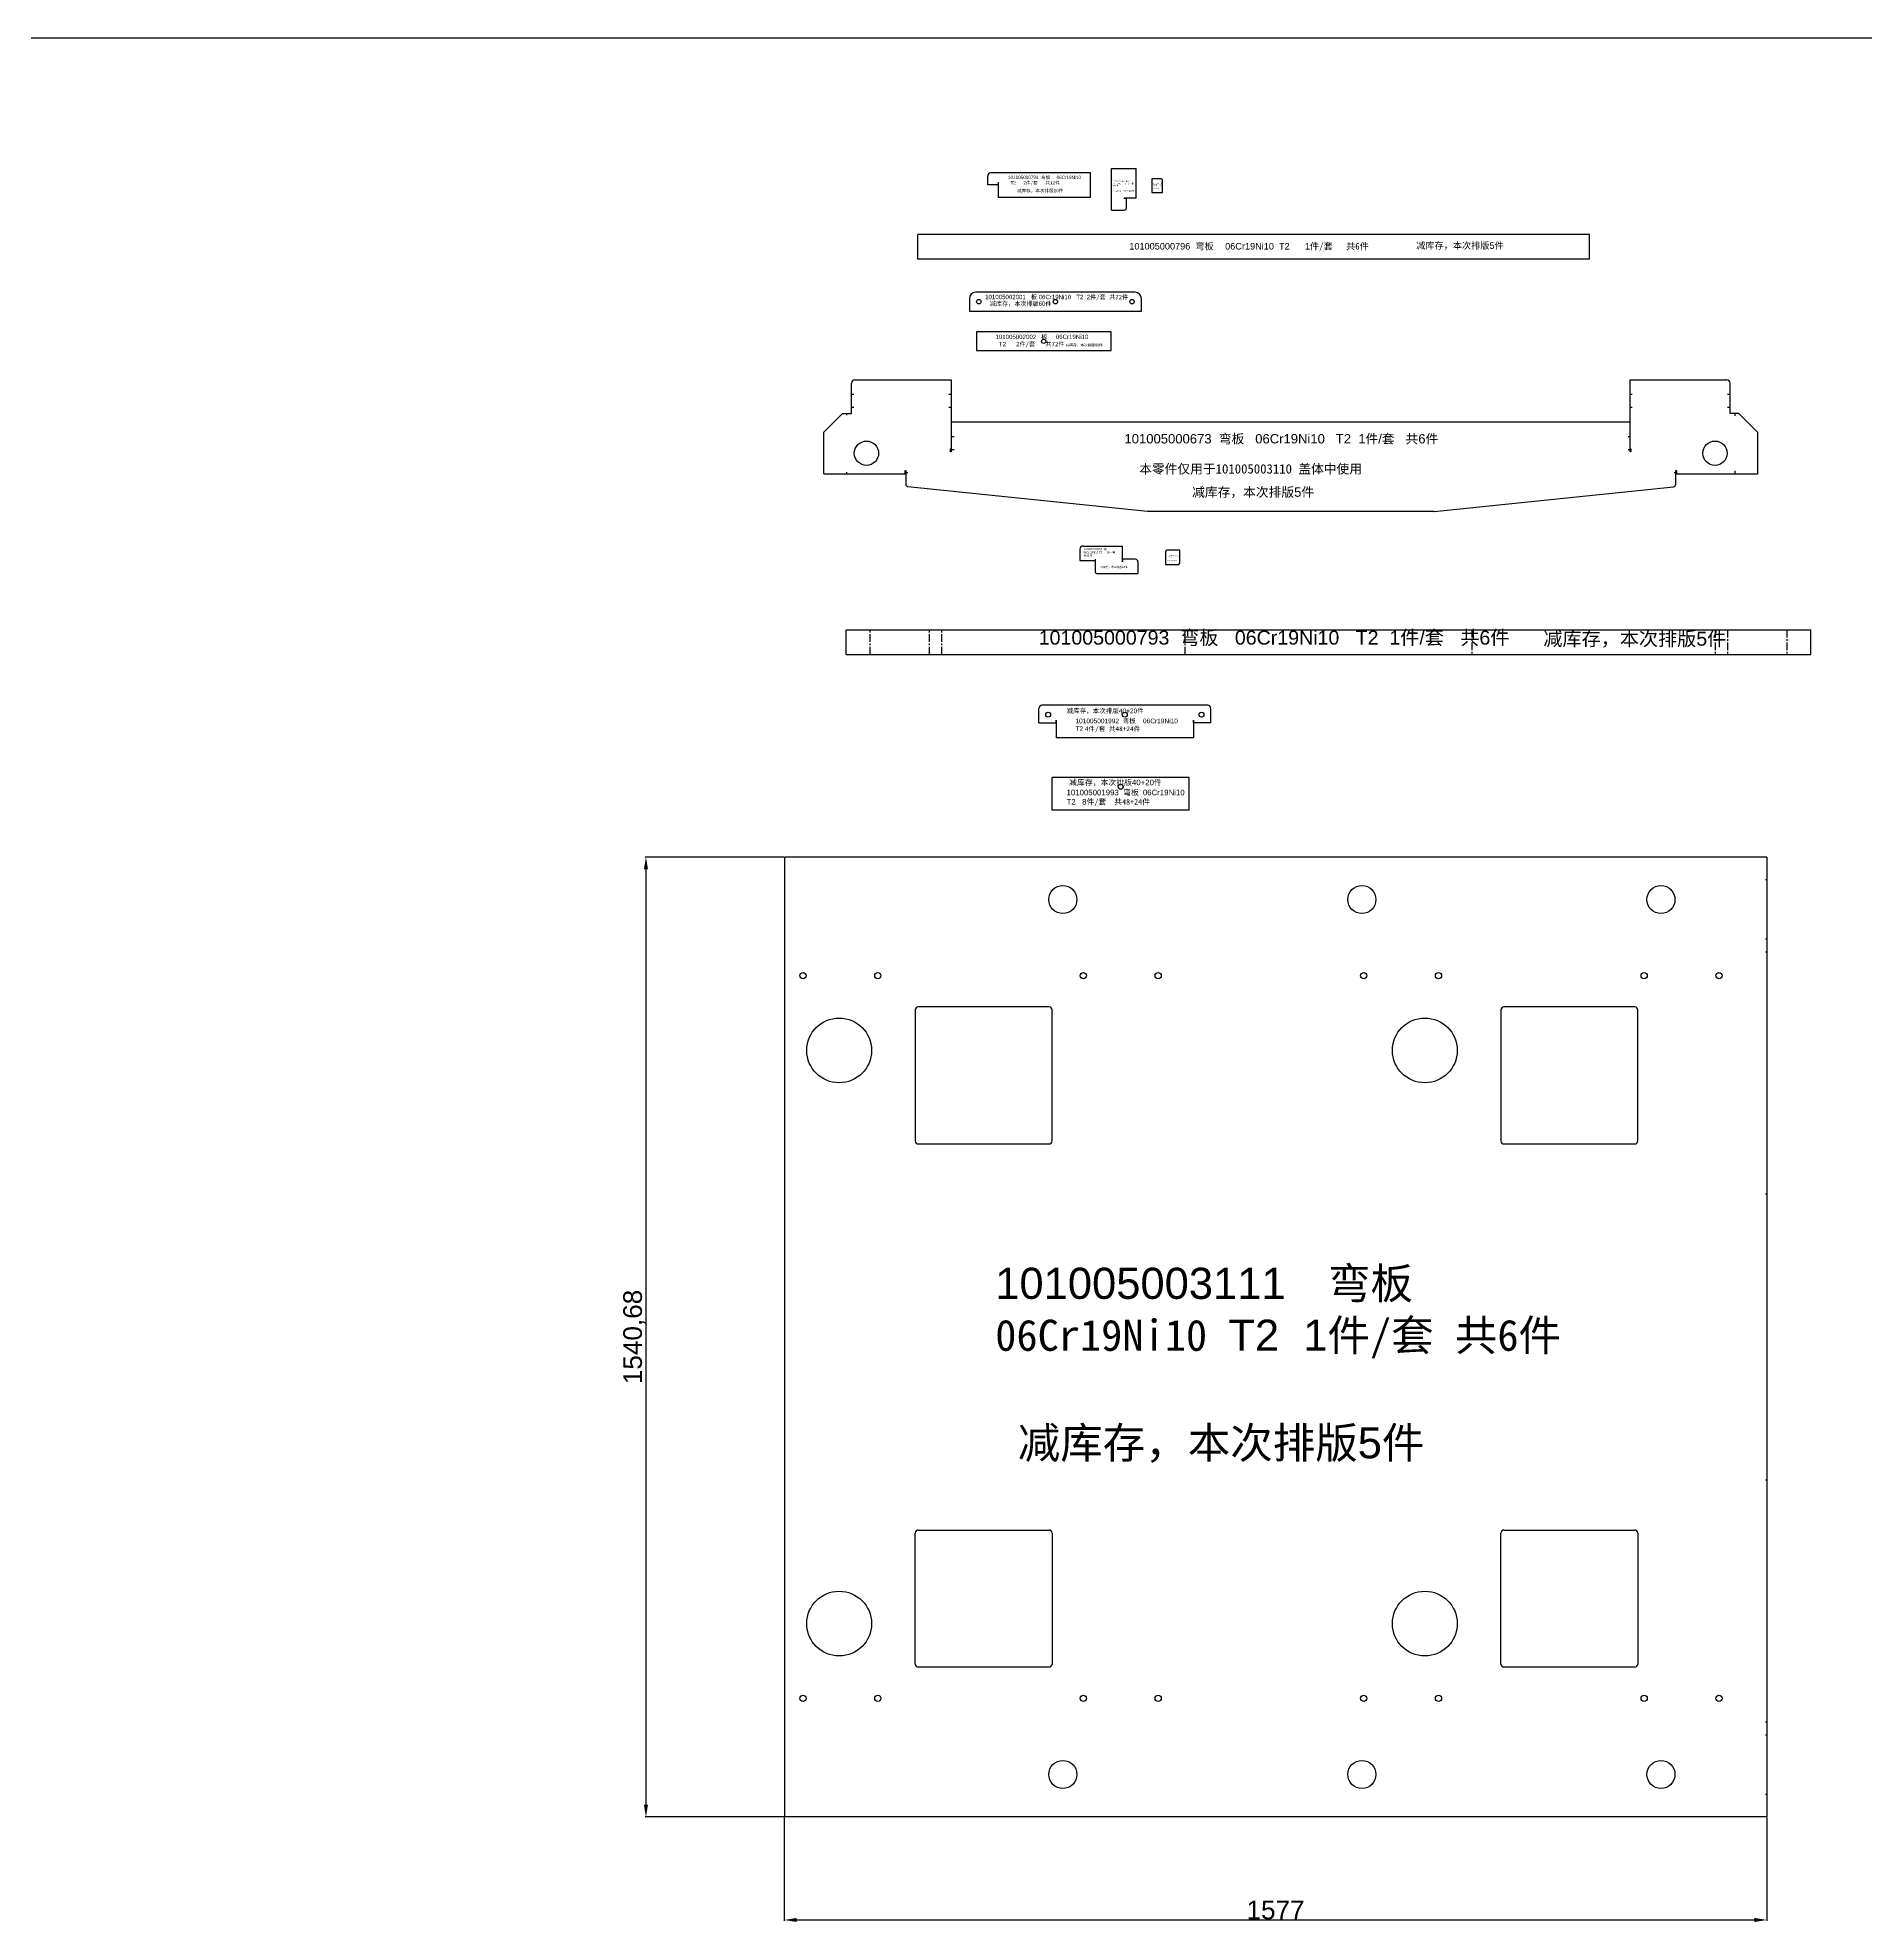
# Model space of a CAD drawing. Extents: x -57734 to 163356, y 2186 to 37537.
# Drawn here: x -22949 to -20015, y 22211 to 25236 of the extents above; entities that cross this region are included whole.
import ezdxf

# ---------------------------------------------------------------- set-up
doc = ezdxf.new("R2010")
doc.units = 0
doc.linetypes.add('CENTERX2', pattern=[20.32, 12.7, -2.54, 2.54, -2.54])
doc.layers.get('0').update_dxf_attribs({"linetype": 'CONTINUOUS'})
doc.layers.get('DEFPOINTS').update_dxf_attribs({"linetype": 'CONTINUOUS'})
doc.styles.get("Standard").update_dxf_attribs({"font": 'arial.ttf'})
doc.dimstyles.new('0000', dxfattribs={"dimtxt": 30, "dimasz": 20, "dimexe": 1.25, "dimexo": 0.625, "dimtad": 1, "dimtxsty": 'STANDARD', "dimcen": 2.5, "dimazin": 3, "dimtfac": 1, "dimtmove": 0, "dimatfit": 3})

# ---------------------------------------------------------------- blocks, each defined once
blk = doc.blocks.new('101005000794__弯板')
at = {"linetype": 'CONTINUOUS'}
for p, q in [((6170.7, -186.1), (6170.7, -172.1)), ((6335.7, -167.1), (6175.7, -167.1)), ((6335.7, -206.4), (6335.7, -167.1)), ((6187.6, -186.1), (6170.7, -186.1)), ((6187.6, -182.1), (6187.7, -182.1)), ((6187.6, -182.1), (6187.6, -186.1)), ((6187.7, -182.1), (6187.7, -206.4)), ((6335.7, -206.4), (6187.7, -206.4))]:
    blk.add_line(p, q, dxfattribs=at)
blk.add_arc((6175.7, -172.1), 5, 90, 180, dxfattribs=at)
at = {"color": 3, "insert": (6203.3, -171.5), "char_height": 5.25, "width": 117.173, "attachment_point": 1}
blk.add_mtext('101005000794  {\\fSimSun|b0|i0|c134|p2;弯板} {\\fSimSun|b0|i0|c134|p2;  }06Cr19Ni10   T2      2{\\fSimSun|b0|i0|c134|p2;件/套   共12件}', dxfattribs=at)
at = {"color": 2, "insert": (6217.7, -192.9), "char_height": 5.25, "width": 77.811, "attachment_point": 1}
blk.add_mtext('{\\fSimSun|b0|i0|c134|p2;减库存，本次排版10件}', dxfattribs=at)
blk = doc.blocks.new('101005000796__弯板')
at = {"color": 7, "linetype": 'CONTINUOUS'}
for p, q in [((7057.4, -983), (5979.4, -983)), ((5979.4, -1022.4), (5979.4, -983)), ((7057.4, -1022.4), (7057.4, -983)), ((7057.4, -1022.4), (5979.4, -1022.4))]:
    blk.add_line(p, q, dxfattribs=at)
at = {"color": 3, "insert": (6318.6, -996.5), "char_height": 10.5, "width": 411.581, "attachment_point": 1}
blk.add_mtext('101005000796  {\\fSimSun|b0|i0|c134|p2;弯板} {\\fSimSun|b0|i0|c134|p2;  }06Cr19Ni10  T2      1{\\fSimSun|b0|i0|c134|p2;件/套   共6件}', dxfattribs=at)
at = {"color": 2, "insert": (6779, -995.4), "char_height": 10.5, "width": 149.181, "attachment_point": 1}
blk.add_mtext('减库存，本次排版5件', dxfattribs=at)
blk = doc.blocks.new('101005000797__弯板')
at = {"color": 7, "linetype": 'CONTINUOUS'}
for p, q in [((6249.7, -485.1), (6249.7, -418.1)), ((6249.7, -418.1), (6289, -418.1)), ((6289, -466.1), (6289, -418.1)), ((6269.7, -466.2), (6269.7, -466.1)), ((6289, -466.1), (6269.7, -466.1)), ((6273.7, -466.2), (6269.7, -466.2)), ((6273.7, -481.1), (6273.7, -466.2)), ((6249.7, -485.1), (6269.7, -485.1))]:
    blk.add_line(p, q, dxfattribs=at)
blk.add_arc((6269.7, -481.1), 4, 270, 0, dxfattribs=at)
at = {"color": 3, "insert": (6251.1, -437.8), "char_height": 2.1, "width": 38.012, "attachment_point": 1}
blk.add_mtext('101005000797  {\\fSimSun|b0|i0|c134|p2;弯板} {\\fSimSun|b0|i0|c134|p2;  }06Cr19Ni10   T2    2{\\fSimSun|b0|i0|c134|p2;件/套   共12件}', dxfattribs=at)
at = {"color": 2, "insert": (6256.3, -453.2), "char_height": 2.1, "width": 31.037, "attachment_point": 1}
blk.add_mtext('{\\fSimSun|b0|i0|c134|p2;减库存，本次排版}10{\\fSimSun|b0|i0|c134|p2;件}', dxfattribs=at)
blk = doc.blocks.new('101005000799__板')
at = {"color": 7, "linetype": 'CONTINUOUS'}
for p, q in [((6273.2, -576.7), (6258.2, -576.7)), ((6258.2, -576.7), (6258.2, -598.7)), ((6258.2, -598.7), (6275.2, -598.7)), ((6275.2, -598.7), (6275.2, -578.7))]:
    blk.add_line(p, q, dxfattribs=at)
blk.add_arc((6273.2, -578.7), 2, 0, 90, dxfattribs=at)
at = {"color": 2, "insert": (6259.7, -592), "char_height": 1.008, "width": 14.791, "attachment_point": 1}
blk.add_mtext('{\\fSimSun|b0|i0|c134|p2;减库存，本次排版}10{\\fSimSun|b0|i0|c134|p2;件}', dxfattribs=at)
at = {"color": 3, "insert": (6259.6, -583.2), "char_height": 1.26, "width": 15.475, "attachment_point": 1}
blk.add_mtext('101005000799  {\\fSimSun|b0|i0|c134|p2;板} {\\fSimSun|b0|i0|c134|p2;  }06Cr19Ni10   T2      2{\\fSimSun|b0|i0|c134|p2;件/套   共12件}', dxfattribs=at)
blk = doc.blocks.new('101005002001___板')
at = {"color": 7, "linetype": 'CONTINUOUS'}
for p, q in [((6116.4, 1821.2), (6116.4, 1801.2)), ((6382.4, 1831.2), (6126.4, 1831.2)), ((6392.4, 1801.2), (6392.4, 1821.2)), ((6116.4, 1801.2), (6392.4, 1801.2))]:
    blk.add_line(p, q, dxfattribs=at)
for centre in [(6131.4, 1816.2), (6254.4, 1816.2), (6377.4, 1816.2)]:
    blk.add_circle(centre, 3.5, dxfattribs=at)
for centre, start, end in [((6126.4, 1821.2), 90, 180), ((6382.4, 1821.2), 0, 90)]:
    blk.add_arc(centre, 10, start, end, dxfattribs=at)
at = {"color": 3, "insert": (6141.5, 1827.2), "char_height": 7, "width": 235.16, "attachment_point": 1}
blk.add_mtext('101005002001   {\\fSimSun|b0|i0|c134|p54;板} 06Cr19Ni10   T2  2{\\fSimSun|b0|i0|c134|p54;件/套 共72件}', dxfattribs=at)
at = {"color": 2, "insert": (6149, 1816.5), "char_height": 7, "width": 107.309, "attachment_point": 1}
blk.add_mtext('{\\fSimSun|b0|i0|c134|p2;减库存，本次排版}60{\\fSimSun|b0|i0|c134|p2;件}', dxfattribs=at)
blk = doc.blocks.new('101005002002___板')
at = {"linetype": 'CONTINUOUS'}
for p, q in [((6356, 1736), (6140, 1736)), ((6140, 1736), (6140, 1706)), ((6356, 1706), (6356, 1736)), ((6140, 1706), (6356, 1706))]:
    blk.add_line(p, q, dxfattribs=at)
blk.add_circle((6248, 1721), 3.5, dxfattribs=at)
at = {"color": 3, "insert": (6170.6, 1731.6), "char_height": 7, "width": 151.016, "attachment_point": 1}
blk.add_mtext('101005002002   {\\fSimSun|b0|i0|c134|p54;板} {\\fSimSun|b0|i0|c134|p54;  }06Cr19Ni10   T2      2{\\fSimSun|b0|i0|c134|p54;件/套   共72件}', dxfattribs=at)
at = {"color": 2, "insert": (6283.3, 1717), "char_height": 4.2, "width": 61.06, "attachment_point": 1}
blk.add_mtext('{\\fSimSun|b0|i0|c134|p2;减库存，本次排版}60{\\fSimSun|b0|i0|c134|p2;件}', dxfattribs=at)
blk = doc.blocks.new('A$C1EC80D86')
at = {"color": 7, "linetype": 'CONTINUOUS'}
for p, q in [((44.3, 230.5), (44.3, 279.1)), ((49.3, 284.1), (204.3, 284.1)), ((204.3, 284.1), (204.3, 168.5)), ((1294.3, 168.5), (1294.3, 284.1)), ((1294.3, 284.1), (1449.3, 284.1)), ((1454.3, 230.5), (1454.3, 279.1)), ((30, 230.5), (0, 200.5)), ((30, 230.5), (44.3, 230.5)), ((1294.3, 216.1), (204.3, 216.1)), ((1468.6, 230.5), (1454.3, 230.5)), ((1498.6, 200.5), (1468.6, 230.5)), ((0, 133.5), (0, 200.5)), ((1498.6, 200.5), (1498.6, 133.5)), ((203.3, 173.5), (204.3, 173.5)), ((203.3, 168.5), (203.3, 173.5)), ((204.3, 168.5), (203.3, 168.5)), ((1294.3, 173.5), (1295.3, 173.5)), ((1295.3, 168.5), (1294.3, 168.5)), ((1295.3, 173.5), (1295.3, 168.5)), ((0, 133.5), (130.3, 133.5)), ((130.3, 138.5), (131.3, 138.5)), ((130.3, 133.5), (130.3, 138.5)), ((131.3, 138.5), (131.3, 116.8)), ((1367.3, 138.5), (1368.3, 138.5)), ((1367.3, 116.8), (1367.3, 138.5)), ((1368.3, 138.5), (1368.3, 133.5)), ((1368.3, 133.5), (1498.6, 133.5)), ((519.1, 73.2), (134.9, 112.8)), ((979.5, 73.2), (1363.7, 112.8)), ((979.1, 73.2), (519.5, 73.2))]:
    blk.add_line(p, q, dxfattribs=at)
at = {"color": 6, "linetype": 'CENTERX2'}
for p, q in [((47.8, 261), (44.3, 261)), ((204.3, 261), (200.4, 261)), ((1297.1, 261), (1294.3, 261)), ((1454.3, 261), (1450.2, 261)), ((36.2, 230.5), (36.2, 227.4)), ((47.8, 239.7), (44.3, 239.7)), ((204.3, 239.7), (200.4, 239.7)), ((1297.1, 239.7), (1294.3, 239.7)), ((1454.3, 239.7), (1450.2, 239.7)), ((1462.5, 226.5), (1462.5, 230.5)), ((209.1, 193), (204.3, 193)), ((1294.3, 193), (1290.6, 193)), ((209.1, 171.7), (204.3, 171.7)), ((1294.3, 171.7), (1290.6, 171.7)), ((36.2, 136.2), (36.2, 133.5)), ((131.3, 135.4), (134.7, 135.4)), ((1364.6, 135.4), (1367.3, 135.4)), ((1462.5, 133.5), (1462.5, 138))]:
    blk.add_line(p, q, dxfattribs=at)
at = {"color": 6, "linetype": 'CONTINUOUS'}
for centre in [(68.3, 166.5), (1430.3, 166.5)]:
    blk.add_circle(centre, 19.5, dxfattribs=at)
at = {"color": 7, "linetype": 'CONTINUOUS'}
for centre, radius, start, end in [((49.3, 279.1), 5, 90, 180), ((1449.3, 279.1), 5, 0, 90), ((135.3, 116.8), 4, 180, 264.114), ((1363.3, 116.8), 4, 275.886, 0), ((519.5, 77.2), 4, 264.114, 270), ((979.1, 77.2), 4, 270, 275.886)]:
    blk.add_arc(centre, radius, start, end, dxfattribs=at)
at = {"color": 3, "insert": (482.4, 197.2), "char_height": 15, "width": 524.232, "attachment_point": 1}
blk.add_mtext('101005000673  {\\fSimSun|b0|i0|c134|p54;弯板}   06Cr19Ni10   T2  1{\\fSimSun|b0|i0|c134|p54;件}/{\\fSimSun|b0|i0|c134|p54;套}   {\\fSimSun|b0|i0|c134|p54;共}6{\\fSimSun|b0|i0|c134|p54;件}', dxfattribs=at)
at = {"color": 4, "insert": (506, 148.9), "char_height": 15, "width": 492.356, "attachment_point": 1}
blk.add_mtext('{\\fSimSun|b0|i0|c134|p2;\\C2;本零件仅用于101005003110 盖体中使用}', dxfattribs=at)
at = {"color": 2, "insert": (591, 111.6), "char_height": 15, "width": 213.115, "attachment_point": 1}
blk.add_mtext('{\\fSimSun|b0|i0|c134|p2;减库存，本次排版}5{\\fSimSun|b0|i0|c134|p2;件}', dxfattribs=at)
blk = doc.blocks.new('101005000674___板')
at = {"color": 7, "linetype": 'CONTINUOUS'}
for p, q in [((6176.5, 1083.4), (6176.5, 1065.4)), ((6176.5, 1065.4), (6201.3, 1065.4)), ((6181.5, 1088.4), (6244.5, 1088.4)), ((6201.3, 1067.4), (6201.5, 1067.4)), ((6201.3, 1065.4), (6201.3, 1067.4)), ((6201.5, 1046.1), (6201.5, 1067.4)), ((6244.5, 1063.1), (6244.5, 1088.4)), ((6244.5, 1063.1), (6244.7, 1063.1)), ((6244.7, 1067.1), (6244.7, 1063.1)), ((6265.5, 1067.1), (6244.7, 1067.1)), ((6269.5, 1063.1), (6269.5, 1044.1)), ((6203.5, 1044.1), (6269.5, 1044.1))]:
    blk.add_line(p, q, dxfattribs=at)
for centre, radius, start, end in [((6181.5, 1083.4), 5, 90, 180), ((6265.5, 1063.1), 4, 0, 90), ((6203.5, 1046.1), 2, 180, 270)]:
    blk.add_arc(centre, radius, start, end, dxfattribs=at)
at = {"color": 3, "insert": (6182.3, 1085.1), "char_height": 3.15, "width": 56.907, "attachment_point": 1}
blk.add_mtext('101005000674   {\\fSimSun|b0|i0|c134|p54;板} {\\fSimSun|b0|i0|c134|p54;  }06Cr19Ni10 T2      2{\\fSimSun|b0|i0|c134|p54;件/套   共12件}', dxfattribs=at)
at = {"color": 2, "insert": (6208.8, 1056.3), "char_height": 3.15, "width": 48.077, "attachment_point": 1}
blk.add_mtext('{\\fSimSun|b0|i0|c134|p2;减库存，本次排版}10{\\fSimSun|b0|i0|c134|p2;件}', dxfattribs=at)
blk = doc.blocks.new('101005000791___板')
at = {"color": 7, "linetype": 'CONTINUOUS'}
for p, q in [((6808.3, 1078.9), (6808.3, 1057.9)), ((6831.3, 1080.9), (6810.3, 1080.9)), ((6829.3, 1057.9), (6831.3, 1059.9)), ((6831.3, 1059.9), (6831.3, 1080.9)), ((6808.3, 1057.9), (6829.3, 1057.9))]:
    blk.add_line(p, q, dxfattribs=at)
blk.add_arc((6810.3, 1078.9), 2, 90, 180, dxfattribs=at)
at = {"color": 2, "insert": (6811.5, 1064.9), "char_height": 1.05, "width": 15.918, "attachment_point": 1}
blk.add_mtext('{\\fSimSun|b0|i0|c134|p2;减库存，本次排版}10{\\fSimSun|b0|i0|c134|p2;件}', dxfattribs=at)
at = {"color": 3, "insert": (6812.9, 1072.8), "char_height": 1.05, "width": 16.872, "attachment_point": 1}
blk.add_mtext('101005000791   {\\fSimSun|b0|i0|c134|p54;板} {\\fSimSun|b0|i0|c134|p54;  }06Cr19Ni10   T2   2{\\fSimSun|b0|i0|c134|p54;件/套   共12件}', dxfattribs=at)
blk = doc.blocks.new('101005000793__弯板')
at = {"color": 7, "linetype": 'CONTINUOUS'}
for p, q in [((4043.6, 9799.6), (4043.6, 9839.6)), ((4043.6, 9839.6), (5591.6, 9839.6)), ((5591.6, 9799.6), (5591.6, 9839.6)), ((4043.6, 9799.6), (4043.6, 9819.6)), ((4043.6, 9799.6), (5591.6, 9799.6))]:
    blk.add_line(p, q, dxfattribs=at)
at = {"color": 6, "linetype": 'CENTERX2'}
for p, q in [((4081.8, 9799.6), (4081.8, 9839.6)), ((4177.1, 9799.6), (4177.1, 9839.6)), ((4197.2, 9799.6), (4197.2, 9839.6)), ((4587.5, 9799.6), (4587.5, 9839.6)), ((5047.7, 9839.6), (5047.7, 9799.6)), ((5438, 9839.6), (5438, 9799.6)), ((5458.1, 9839.6), (5458.1, 9799.6)), ((5553.4, 9839.6), (5553.4, 9799.6))]:
    blk.add_line(p, q, dxfattribs=at)
at = {"color": 3, "insert": (4352.5, 9838.2), "char_height": 22.5, "width": 769.269, "attachment_point": 1}
blk.add_mtext('101005000793  {\\fSimSun|b0|i0|c134|p54;弯板}   06Cr19Ni10   T2  1{\\fSimSun|b0|i0|c134|p54;件}/{\\fSimSun|b0|i0|c134|p54;套}   {\\fSimSun|b0|i0|c134|p54;共}6{\\fSimSun|b0|i0|c134|p54;件}', dxfattribs=at)
at = {"color": 2, "insert": (5162.4, 9836.5), "char_height": 22.5, "width": 319.673, "attachment_point": 1}
blk.add_mtext('减库存，本次排版5件', dxfattribs=at)
blk = doc.blocks.new('101005001992弯板')
at = {"color": 7, "linetype": 'CONTINUOUS'}
for p, q in [((8.5, 17.5), (8.5, 40.5)), ((279.5, 45.5), (13.5, 45.5)), ((284.5, 17.5), (284.5, 40.5)), ((8.5, 17.5), (36.4, 17.5)), ((36.5, 21.5), (36.4, 21.5)), ((36.4, 17.5), (36.4, 21.5)), ((36.5, 21.5), (36.5, -6.8)), ((256.6, 21.5), (256.5, 21.5)), ((256.5, 21.5), (256.5, -6.8)), ((256.6, 17.5), (256.6, 21.5)), ((284.5, 17.5), (256.6, 17.5)), ((256.5, -6.8), (36.5, -6.8))]:
    blk.add_line(p, q, dxfattribs=at)
for centre in [(23.5, 30.5), (146.5, 30.5), (269.5, 30.5)]:
    blk.add_circle(centre, 4, dxfattribs=at)
for centre, start, end in [((13.5, 40.5), 90, 180), ((279.5, 40.5), 0, 90)]:
    blk.add_arc(centre, 5, start, end, dxfattribs=at)
at = {"color": 2, "insert": (53, 40.3), "char_height": 7.5, "width": 128.927, "attachment_point": 1}
blk.add_mtext('{\\fSimSun|b0|i0|c134|p2;减库存，本次排版}40+20{\\fSimSun|b0|i0|c134|p2;件}', dxfattribs=at)
at = {"color": 3, "insert": (67.3, 24.1), "char_height": 7.5, "width": 171.615, "attachment_point": 1}
blk.add_mtext('101005001992  {\\fSimSun|b0|i0|c134|p54;弯板  }06Cr19Ni10  T2 4{\\fSimSun|b0|i0|c134|p54;件/套 共48+24件}', dxfattribs=at)
blk = doc.blocks.new('101005001993弯板')
at = {"color": 7, "linetype": 'CONTINUOUS'}
for p, q in [((220, 26.2), (0, 26.2)), ((0, -26.2), (0, 26.2)), ((220, -26.2), (220, 26.2)), ((220, -26.2), (0, -26.2))]:
    blk.add_line(p, q, dxfattribs=at)
blk.add_circle((110, 11.2), 4, dxfattribs=at)
at = {"color": 3, "insert": (23.1, 6.5), "char_height": 9, "width": 189.997, "attachment_point": 1}
blk.add_mtext('101005001993  {\\fSimSun|b0|i0|c134|p54;弯板 }06Cr19Ni10 T2   8{\\fSimSun|b0|i0|c134|p54;件/套  共48+24件}', dxfattribs=at)
at = {"color": 2, "insert": (27.3, 22.6), "char_height": 9, "width": 152.092, "attachment_point": 1}
blk.add_mtext('{\\fSimSun|b0|i0|c134|p2;减库存，本次排版}40+20{\\fSimSun|b0|i0|c134|p2;件}', dxfattribs=at)
blk = doc.blocks.new('101005003111弯板')
at = {"color": 7, "linetype": 'CONTINUOUS'}
for p, q in [((837.3, 551.5), (-739.7, 551.5)), ((837.3, 551.5), (-739.7, 551.5)), ((-739.7, 551.5), (-739.7, -989.2)), ((837.3, 551.5), (837.3, -989.2)), ((-529.7, 306), (-529.7, 96)), ((-314.7, 311), (-524.7, 311)), ((-309.7, 96), (-309.7, 306)), ((410.3, 306), (410.3, 96)), ((625.3, 311), (415.3, 311)), ((630.3, 96), (630.3, 306)), ((-524.7, 91), (-314.7, 91)), ((415.3, 91), (625.3, 91)), ((-529.7, -743.7), (-529.7, -533.7)), ((-524.7, -528.7), (-314.7, -528.7)), ((-309.7, -533.7), (-309.7, -743.7)), ((410.3, -743.7), (410.3, -533.7)), ((415.3, -528.7), (625.3, -528.7)), ((630.3, -533.7), (630.3, -743.7)), ((-314.7, -748.7), (-524.7, -748.7)), ((625.3, -748.7), (415.3, -748.7)), ((837.3, -989.2), (-739.7, -989.2))]:
    blk.add_line(p, q, dxfattribs=at)
at = {"color": 7, "linetype": 'CENTERX2'}
for p, q in [((835.3, 515.4), (837.3, 515.4)), ((835.3, 420.1), (837.3, 420.1)), ((835.3, 399.5), (837.3, 399.5)), ((835.3, 11.1), (837.3, 11.1)), ((837.3, -448.8), (835.3, -448.8)), ((837.3, -837.2), (835.3, -837.2)), ((837.3, -857.7), (835.3, -857.7)), ((837.3, -953), (835.3, -953))]:
    blk.add_line(p, q, dxfattribs=at)
at = {"color": 6, "linetype": 'CONTINUOUS'}
for centre, radius in [((-292.7, 483.2), 22.5), ((187.3, 483.2), 22.5), ((667.3, 483.2), 22.5), ((-709.7, 361), 5), ((-589.7, 361), 5), ((-259.7, 361), 5), ((-139.7, 361), 5), ((190.3, 361), 5), ((310.3, 361), 5), ((640.3, 361), 5), ((760.3, 361), 5), ((-709.7, -798.7), 5), ((-589.7, -798.7), 5), ((-259.7, -798.7), 5), ((-139.7, -798.7), 5), ((190.3, -798.7), 5), ((310.3, -798.7), 5), ((640.3, -798.7), 5), ((760.3, -798.7), 5), ((-292.7, -920.9), 22.5), ((187.3, -920.9), 22.5), ((667.3, -920.9), 22.5)]:
    blk.add_circle(centre, radius, dxfattribs=at)
at = {"color": 7, "linetype": 'CONTINUOUS'}
for centre, radius in [((-651.7, 241.1), 52), ((288.3, 241.1), 52), ((-651.7, -678.8), 52), ((288.3, -678.8), 52), ((-709.7, -798.7), 5), ((-589.7, -798.7), 5), ((-259.7, -798.7), 5), ((-139.7, -798.7), 5), ((190.3, -798.7), 5), ((310.3, -798.7), 5), ((640.3, -798.7), 5), ((760.3, -798.7), 5)]:
    blk.add_circle(centre, radius, dxfattribs=at)
for centre, start, end in [((-524.7, 306), 90, 180), ((-314.7, 306), 0, 90), ((415.3, 306), 90, 180), ((625.3, 306), 0, 90), ((-524.7, 96), 180, 270), ((-314.7, 96), 270, 0), ((415.3, 96), 180, 270), ((625.3, 96), 270, 0), ((-524.7, -533.7), 90, 180), ((-314.7, -533.7), 0, 90), ((415.3, -533.7), 90, 180), ((625.3, -533.7), 0, 90), ((-524.7, -743.7), 180, 270), ((-314.7, -743.7), 270, 0), ((415.3, -743.7), 180, 270), ((625.3, -743.7), 270, 0)]:
    blk.add_arc(centre, 5, start, end, dxfattribs=at)
at = {"color": 3, "insert": (-401.2, -107.7), "char_height": 50, "width": 1005.574, "attachment_point": 1}
blk.add_mtext('101005003111{\\fSimSun|b0|i0|c134|p54;  弯板 06Cr19Ni10 }T2  1{\\fSimSun|b0|i0|c134|p54;件/套 共6件}', dxfattribs=at)
at = {"color": 2, "insert": (-365, -363.6), "char_height": 50, "width": 710.385, "attachment_point": 1}
blk.add_mtext('减库存，本次排版5件', dxfattribs=at)
blk = doc.blocks.new('*D68')
at = {"color": 0}
for p, q in [((-21751, 23920.7), (-21973.7, 23920.7)), ((-21972.5, 23900.7), (-21972.5, 22400)), ((-21751, 22380), (-21973.7, 22380))]:
    blk.add_line(p, q, dxfattribs=at)
for points in [[(-21975.8, 23900.7), (-21969.1, 23900.7), (-21972.5, 23920.7)], [(-21975.8, 22400), (-21969.1, 22400), (-21972.5, 22380)]]:
    blk.add_solid(points, dxfattribs=at)
at = {"layer": 'DEFPOINTS', "color": 0}
for p in [(-21750.4, 23920.7), (-21972.5, 22380), (-21750.4, 22380)]:
    blk.add_point(p, dxfattribs=at)
at = {"color": 0, "insert": (-21991.1, 23150.4), "char_height": 30, "attachment_point": 5, "rotation": 90}
blk.add_mtext('1540,68', dxfattribs=at)
blk = doc.blocks.new('*D490')
at = {"color": 0}
for p, q in [((-21750.4, 22379.4), (-21750.4, 22213.4)), ((-20173.4, 22379.4), (-20173.4, 22213.4)), ((-21730.4, 22214.7), (-20193.4, 22214.7))]:
    blk.add_line(p, q, dxfattribs=at)
for points in [[(-21730.4, 22218), (-21730.4, 22211.4), (-21750.4, 22214.7)], [(-20193.4, 22218), (-20193.4, 22211.4), (-20173.4, 22214.7)]]:
    blk.add_solid(points, dxfattribs=at)
at = {"layer": 'DEFPOINTS', "color": 0}
for p in [(-21750.4, 22380), (-20173.4, 22380), (-20173.4, 22214.7)]:
    blk.add_point(p, dxfattribs=at)
at = {"color": 0, "insert": (-20961.9, 22230.6), "char_height": 30, "attachment_point": 5}
blk.add_mtext('1577', dxfattribs=at)

msp = doc.modelspace()

# ---------------------------------------------------------------- linework, layer by layer
at = {"color": 1}
msp.add_line((-57734.46381, 25235.63765), (163355.72875, 25235.63765), dxfattribs=at)

# ---------------------------------------------------------------- block references
for name, p in [('101005000794__弯板', (-27594.62411, 25185.66842)), ('101005000797__弯板', (-27474.82284, 25443.93394)), ('101005000799__板', (-27418.60184, 25585.80349)), ('101005000796__弯板', (-27515.23392, 25902.66216)), ('101005002001___板', (-27569.55609, 22995.78277)), ('101005002002___板', (-27582.02117, 23027.48615)), ('101005000674___板', (-27452.33892, 23331.34435)), ('101005000791___板', (-27946.6212, 23332.33218)), ('101005000793__弯板', (-25694.57509, 14445.87772)), ('101005001992弯板', (-21350.39087, 24118.67693)), ('101005001993弯板', (-21320.55479, 24022.27136)), ('101005003111弯板', (-21010.64917, 23369.19262))]:
    msp.add_blockref(name, p, dxfattribs=at)
msp.add_blockref('A$C1EC80D86', (-21686.81757, 24402.24536))

# ---------------------------------------------------------------- dimensions: what is measured, and where the dimension line sits
dim = msp.add_linear_dim(base=(-21972.47962, 22380.02506), p1=(-21750.3768, 23920.70389), p2=(-21750.3768, 22380.02506), angle=90, dimstyle='0000', dxfattribs=at)
dim.commit()
dim.dimension.update_dxf_attribs({"geometry": '*D68', "text_midpoint": (-21991.13327, 23150.36447)})
at = {"color": 4}
dim = msp.add_linear_dim(base=(-20173.3768, 22214.69884), p1=(-21750.3768, 22380.02506), p2=(-20173.3768, 22380.02506), dimstyle='0000', dxfattribs=at)
dim.commit()
dim.dimension.update_dxf_attribs({"geometry": '*D490', "text_midpoint": (-20961.8768, 22230.64103)})

doc.saveas('drawing.dxf')
